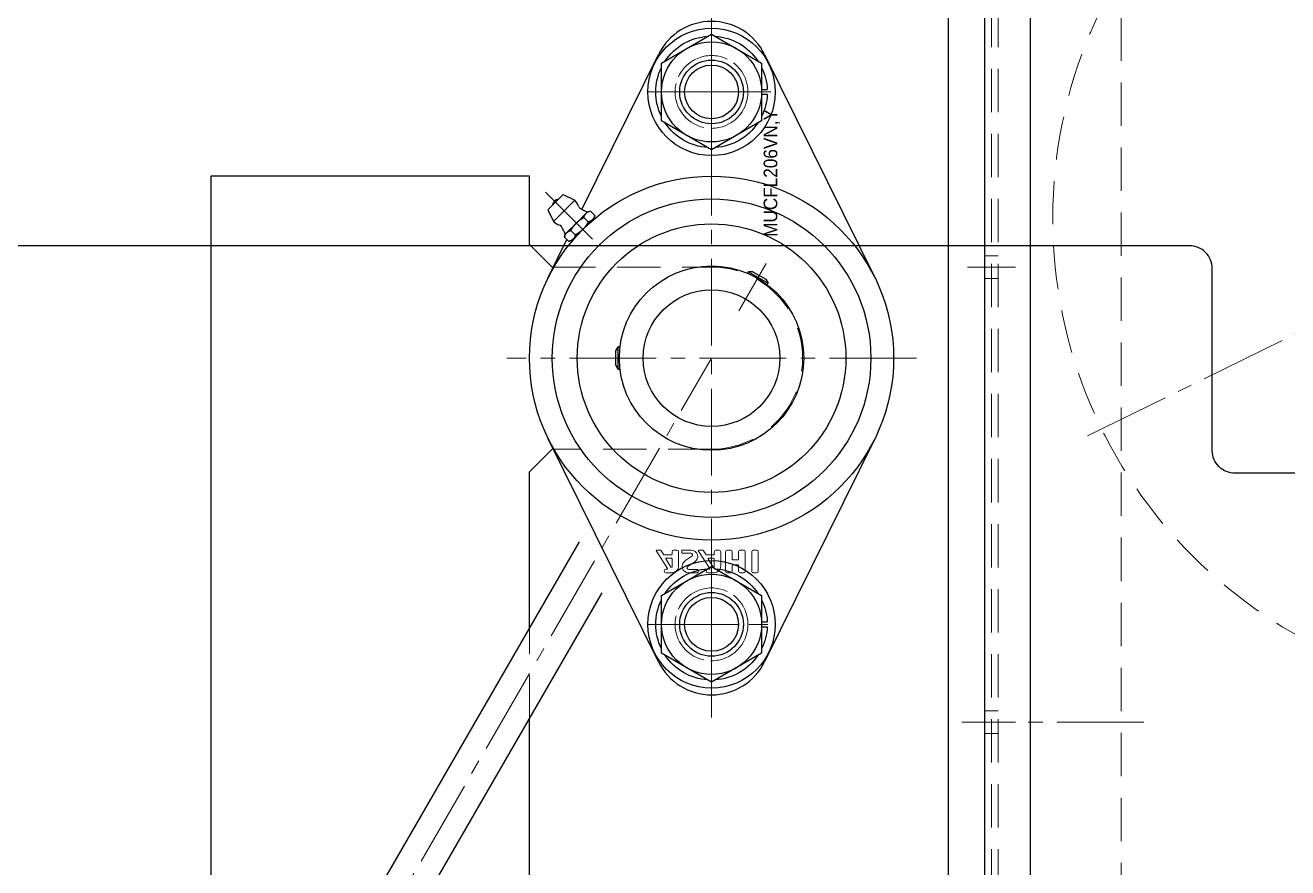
# Model space of a CAD drawing. Header units: millimetres. Extents: x 0 to 51411, y 0 to 16902.
# Drawn here: x 1604.9 to 1882.3, y 15548.9 to 15734.1 of the extents above; entities that cross this region are included whole.
import ezdxf

# ---------------------------------------------------------------- set-up
doc = ezdxf.new("R2010")
doc.units = ezdxf.units.MM
doc.linetypes.add('CENTER2', pattern=[28.575, 19.05, -3.175, 3.175, -3.175])
doc.linetypes.add('HIDDEN2', pattern=[4.7625, 3.175, -1.5875])
for name, color, linetype, lineweight in [('01_外形線', 7, 'Continuous', 25), ('03_かくれ線', 6, 'HIDDEN2', 13), ('04_中心線', 1, 'CENTER2', 9)]:
    doc.layers.add(name, color=color, linetype=linetype, lineweight=lineweight)
doc.layers.add('10_補助線', color=8, linetype='Continuous', lineweight=13, plot=False)
doc.styles.get("Standard").update_dxf_attribs({"font": 'arial.ttf'})

# ---------------------------------------------------------------- blocks, each defined once
blk = doc.blocks.new('*U1372')
at = {"layer": '04_中心線', "color": 0, "linetype": 'CENTER2', "transparency": 16777216}
blk.add_line((0, -108.5), (0, -21), dxfattribs=at)

msp = doc.modelspace()

# ---------------------------------------------------------------- linework, layer by layer
at = {"layer": '01_外形線'}
for p, q in [((1815.697, 15795.911), (1815.697, 15365.911)), ((1825.672, 15792.911), (1825.672, 15368.911)), ((1727.222, 15693.595), (1744.04, 15727.665)), ((1767.354, 15727.665), (1791.565, 15678.616)), ((1715.697, 15700.911), (1645.697, 15700.911)), ((1645.697, 15700.911), (1645.697, 15500.385)), ((1715.697, 15685.911), (1715.697, 15700.911)), ((1723.099, 15696.902), (1719.705, 15693.508)), ((1725.645, 15695.63), (1720.978, 15690.963)), ((1723.099, 15696.902), (1725.645, 15695.63)), ((1719.705, 15693.508), (1720.978, 15690.963)), ((1725.998, 15690.609), (1728.142, 15692.753)), ((1728.142, 15692.753), (1728.473, 15693.084)), ((1728.473, 15693.084), (1729.077, 15693.246)), ((1730.049, 15692.274), (1729.077, 15693.246)), ((1723.855, 15688.466), (1725.998, 15690.609)), ((1729.556, 15691.338), (1727.412, 15689.195)), ((1727.648, 15691.817), (1728.62, 15690.845)), ((1729.887, 15691.67), (1729.556, 15691.338)), ((1729.658, 15691.44), (1729.747, 15691.351)), ((1729.887, 15691.67), (1730.049, 15692.274)), ((1719.828, 15678.616), (1723.942, 15686.95)), ((1723.523, 15688.134), (1723.362, 15687.53)), ((1723.362, 15687.53), (1724.334, 15686.558)), ((1723.523, 15688.134), (1723.855, 15688.466)), ((1724.79, 15688.959), (1725.763, 15687.987)), ((1725.269, 15687.052), (1724.938, 15686.72)), ((1725.167, 15686.95), (1725.257, 15686.861)), ((1727.412, 15689.195), (1725.269, 15687.052)), ((1720.697, 15680.911), (1715.697, 15685.911)), ((1724.938, 15686.72), (1724.334, 15686.558)), ((1763.579, 15679.564), (1763.782, 15679.914)), ((1763.782, 15679.914), (1768.112, 15677.414)), ((1764.782, 15679.914), (1763.782, 15679.914)), ((1764.782, 15679.914), (1767.612, 15678.28)), ((1767.612, 15678.28), (1768.112, 15677.414)), ((1767.909, 15677.064), (1768.112, 15677.414)), ((1734.697, 15662.545), (1735.197, 15663.411)), ((1734.697, 15659.277), (1734.697, 15662.545)), ((1735.197, 15658.411), (1735.197, 15663.411)), ((1735.602, 15663.411), (1735.197, 15663.411)), ((1734.697, 15659.277), (1735.197, 15658.411)), ((1735.602, 15658.411), (1735.197, 15658.411)), ((1744.04, 15594.157), (1719.828, 15643.206)), ((1791.565, 15643.206), (1767.354, 15594.157)), ((1715.697, 15635.911), (1720.697, 15640.911)), ((1715.697, 15601.629), (1715.697, 15635.911)), ((1715.697, 15372.786), (1715.697, 15581.629))]:
    msp.add_line(p, q, dxfattribs=at)
for points in [[(1815.697, 15800.911), (1815.697, 15270.911), (1545.697, 15270.911), (1545.697, 15790.911), (1555.697, 15800.911), (1815.697, 15800.911)], [(1807.697, 15792.911), (1807.697, 15278.911), (1553.697, 15278.911), (1553.697, 15792.911), (1807.697, 15792.911)], [(1744.697, 15725.762), (1755.697, 15732.112)], [(1755.697, 15732.112), (1766.697, 15725.762)], [(1744.697, 15713.06), (1744.697, 15725.762)], [(1766.697, 15725.762), (1766.697, 15713.06)], [(1766.697, 15719.936), (1767.936, 15719.936)], [(1766.697, 15718.886), (1767.936, 15718.886)], [(1755.697, 15706.709), (1744.697, 15713.06)], [(1766.697, 15713.06), (1755.697, 15706.709)], [(1726.61, 15620.531), (1656.617, 15499.299)], [(1744.697, 15608.762), (1755.697, 15615.112)], [(1755.697, 15615.112), (1766.697, 15608.762)], [(1665.277, 15494.299), (1731.673, 15609.3)], [(1744.697, 15596.06), (1744.697, 15608.762)], [(1766.697, 15608.762), (1766.697, 15596.06)], [(1766.697, 15602.936), (1767.936, 15602.936)], [(1766.697, 15601.886), (1767.936, 15601.886)], [(1755.697, 15589.709), (1744.697, 15596.06)], [(1766.697, 15596.06), (1755.697, 15589.709)]]:
    msp.add_lwpolyline(points, dxfattribs=at)
for points in [[(1745.528, 15726.242, -0.2318694), (1754.865, 15731.633)], [(1756.528, 15731.633, -0.2318694), (1765.865, 15726.242)], [(1744.697, 15714.02, -0.2318694), (1744.697, 15724.802)], [(1766.697, 15724.802, -0.103572), (1767.936, 15719.936)], [(1767.936, 15718.886, -0.103572), (1766.697, 15714.02)], [(1754.865, 15707.189, -0.2318694), (1745.528, 15712.58)], [(1765.865, 15712.58, -0.2318694), (1756.528, 15707.189)], [(1745.528, 15609.242, -0.2318694), (1754.865, 15614.633)], [(1756.528, 15614.633, -0.2318694), (1765.865, 15609.242)], [(1744.697, 15597.02, -0.2318694), (1744.697, 15607.802)], [(1766.697, 15607.802, -0.103572), (1767.936, 15602.936)], [(1767.936, 15601.886, -0.103572), (1766.697, 15597.02)], [(1754.865, 15590.189, -0.2318694), (1745.528, 15595.58)], [(1765.865, 15595.58, -0.2318694), (1756.528, 15590.189)]]:
    msp.add_lwpolyline(points, format="xyb", dxfattribs=at)
at = {"layer": '01_外形線', "color": 4}
msp.add_lwpolyline([(2002.868, 15385.604), (2202.818, 15585.554, 0.1989124), (2203.697, 15587.675), (2203.697, 15685.604), (1950.697, 15685.604, 0.4142136), (1945.697, 15680.604), (1945.697, 15640.604, -0.4142136), (1940.697, 15635.604), (1870.697, 15635.604, -0.4142136), (1865.697, 15640.604), (1865.697, 15680.604, 0.4142136), (1860.697, 15685.604), (1537.697, 15685.604), (1537.697, 15385.604)], format="xyb", close=True, dxfattribs=at)
at = {"layer": '01_外形線'}
for centre, radius in [((1755.697, 15719.411), 14), ((1755.697, 15719.411), 11), ((1755.697, 15719.411), 7), ((1755.697, 15719.411), 5.918), ((1755.697, 15660.911), 40), ((1755.697, 15660.911), 35), ((1755.697, 15660.911), 29.508), ((1755.697, 15660.911), 29.508), ((1755.697, 15660.911), 20.25), ((1755.697, 15660.911), 15), ((1755.697, 15602.411), 14), ((1755.697, 15602.411), 11), ((1755.697, 15602.411), 7), ((1755.697, 15602.411), 5.918)]:
    msp.add_circle(centre, radius, dxfattribs=at)
for centre, radius, start, end in [((1755.697, 15721.911), 13, 26.27136, 153.72864), ((1722.312, 15694.295), 1.588, 99.19606, 170.80394), ((1723.311, 15693.296), 3.3, 17.51297, 45), ((1727.221, 15694.53), 0.8, 197.51297, 236.34664), ((1730.103, 15698.859), 6, 236.34664, 254.23902), ((1723.311, 15693.296), 3.3, 225, 252.48703), ((1722.077, 15689.386), 0.8, 33.65336, 72.48703), ((1717.749, 15686.505), 6, 15.76098, 33.65336), ((1755.697, 15599.911), 13, 206.27136, 333.72864)]:
    msp.add_arc(centre, radius, start, end, dxfattribs=at)
for points, weights in [([(1727.648, 15691.817), (1727.81, 15692.421), (1728.142, 15692.753)], [1.06657306684, 1.07194812406, 1]), ([(1728.142, 15692.753), (1728.473, 15693.084), (1729.077, 15693.246)], [1, 1.07194812406, 1.06657306684]), ([(1724.79, 15688.959), (1725.335, 15689.946), (1725.998, 15690.609)], [1.06657306684, 1.07194812406, 1]), ([(1725.998, 15690.609), (1726.661, 15691.272), (1727.648, 15691.817)], [1, 1.07194812406, 1.06657306684]), ([(1728.62, 15690.845), (1728.076, 15689.858), (1727.412, 15689.195)], [1.06657306684, 1.07194812406, 1]), ([(1729.556, 15691.338), (1729.224, 15691.007), (1728.62, 15690.845)], [1, 1.07194812406, 1.06657306684]), ([(1730.049, 15692.274), (1729.887, 15691.67), (1729.556, 15691.338)], [1.06657306684, 1.07194812406, 1]), ([(1723.362, 15687.53), (1723.523, 15688.134), (1723.855, 15688.466)], [1.06657306684, 1.07194812406, 1]), ([(1723.855, 15688.466), (1724.187, 15688.798), (1724.79, 15688.959)], [1, 1.07194812406, 1.06657306684]), ([(1725.269, 15687.052), (1724.938, 15686.72), (1724.334, 15686.558)], [1, 1.07194812406, 1.06657306684]), ([(1725.763, 15687.987), (1725.601, 15687.383), (1725.269, 15687.052)], [1.06657306684, 1.07194812406, 1]), ([(1727.412, 15689.195), (1726.749, 15688.532), (1725.763, 15687.987)], [1, 1.07194812406, 1.06657306684])]:
    msp.add_rational_spline(points, weights, degree=2, dxfattribs=at)
at = {"layer": '03_かくれ線', "ltscale": 3}
for p, q in [((1817.172, 15795.911), (1817.172, 15365.911)), ((1818.672, 15795.911), (1818.672, 15365.911)), ((1845.672, 15792.911), (1845.672, 15368.911)), ((1715.697, 15581.629), (1715.697, 15601.629))]:
    msp.add_line(p, q, dxfattribs=at)
at = {"layer": '03_かくれ線'}
for p, q in [((1818.697, 15683.411), (1815.697, 15683.411)), ((1818.697, 15678.411), (1815.697, 15678.411)), ((1818.697, 15583.411), (1815.697, 15583.411)), ((1818.697, 15578.411), (1815.697, 15578.411))]:
    msp.add_line(p, q, dxfattribs=at)
at = {"layer": '03_かくれ線', "ltscale": 3}
msp.add_lwpolyline([(1720.697, 15680.911), (1755.697, 15680.911, -1), (1755.697, 15640.911), (1720.697, 15640.911)], format="xyb", dxfattribs=at)
at = {"layer": '03_かくれ線', "ltscale": 3, "transparency": 33554495}
msp.add_circle((1935.665, 15691.614), 105, dxfattribs=at)
at = {"layer": '03_かくれ線'}
for centre in [(1755.697, 15719.411), (1755.697, 15602.411)]:
    msp.add_circle(centre, 8, dxfattribs=at)
at = {"layer": '03_かくれ線', "ltscale": 3}
for centre in [(1755.697, 15719.411), (1755.697, 15602.411)]:
    msp.add_circle(centre, 8, dxfattribs=at)
at = {"layer": '04_中心線'}
for p, q in [((1755.697, 15739.911), (1755.697, 15581.911)), ((1768.697, 15719.411), (1742.697, 15719.411)), ((1768.697, 15719.411), (1742.697, 15719.411)), ((1729.534, 15687.074), (1719.21, 15697.397)), ((1767.697, 15681.695), (1761.697, 15671.303)), ((1822.447, 15680.911), (1811.947, 15680.911)), ((1620.447, 15426.651), (1755.697, 15660.911)), ((1800.697, 15660.911), (1710.697, 15660.911)), ((1742.697, 15602.411), (1768.697, 15602.411)), ((1742.697, 15602.411), (1768.697, 15602.411)), ((1850.672, 15580.911), (1810.697, 15580.911)), ((1822.447, 15580.911), (1811.947, 15580.911))]:
    msp.add_line(p, q, dxfattribs=at)
for points in [[(1755.697, 15705.411), (1755.697, 15733.411)], [(1755.697, 15705.411), (1755.697, 15733.411)], [(1741.697, 15719.411), (1769.697, 15719.411)], [(1755.697, 15588.411), (1755.697, 15616.411)], [(1755.697, 15588.411), (1755.697, 15616.411)], [(1741.697, 15602.411), (1769.697, 15602.411)], [(1741.697, 15602.411), (1769.697, 15602.411)]]:
    msp.add_lwpolyline(points, dxfattribs=at)
at = {"layer": '10_補助線'}
for p, q in [((1746.025, 15614.673), (1743.58, 15618.514)), ((1743.701, 15618.735), (1744.321, 15618.735)), ((1744.618, 15618.576), (1745.205, 15617.695)), ((1745.264, 15617.662), (1746.869, 15617.662)), ((1747.012, 15617.805), (1747.012, 15618.376)), ((1747.369, 15618.734), (1748.083, 15618.734)), ((1748.441, 15618.376), (1748.441, 15615.162)), ((1749.155, 15618.591), (1749.155, 15618.162)), ((1751.222, 15618.734), (1749.298, 15618.734)), ((1749.298, 15618.019), (1751.19, 15618.019)), ((1755.31, 15614.673), (1752.866, 15618.514)), ((1752.986, 15618.734), (1753.607, 15618.734)), ((1753.904, 15618.575), (1754.491, 15617.694)), ((1754.55, 15617.662), (1756.155, 15617.662)), ((1756.298, 15617.805), (1756.298, 15618.376)), ((1756.655, 15618.734), (1757.369, 15618.734)), ((1757.726, 15618.376), (1757.726, 15615.162)), ((1758.798, 15614.091), (1758.798, 15618.376)), ((1759.155, 15618.734), (1759.869, 15618.734)), ((1760.226, 15618.376), (1760.226, 15616.734)), ((1761.655, 15616.734), (1761.655, 15618.376)), ((1762.012, 15618.734), (1762.726, 15618.734)), ((1763.083, 15618.376), (1763.083, 15614.091)), ((1764.512, 15618.376), (1764.512, 15614.091)), ((1765.583, 15618.734), (1764.869, 15618.734)), ((1765.941, 15614.091), (1765.941, 15618.376)), ((1746.747, 15615.009), (1745.648, 15616.84)), ((1745.71, 15616.948), (1746.869, 15616.948)), ((1747.012, 15616.805), (1747.012, 15615.083)), ((1751.388, 15617.365), (1749.866, 15616.351)), ((1750.493, 15615.102), (1752.015, 15616.116)), ((1756.032, 15615.009), (1754.934, 15616.84)), ((1754.995, 15616.948), (1756.155, 15616.948)), ((1756.298, 15616.805), (1756.298, 15615.083)), ((1760.226, 15615.376), (1760.226, 15614.091)), ((1760.369, 15616.591), (1761.512, 15616.591)), ((1761.512, 15615.519), (1760.369, 15615.519)), ((1761.655, 15614.091), (1761.655, 15615.376)), ((1745.305, 15614.087), (1745.305, 15614.202)), ((1745.662, 15614.563), (1745.964, 15614.563)), ((1747.012, 15613.734), (1745.662, 15613.734)), ((1750.659, 15613.734), (1752.583, 15613.734)), ((1752.583, 15614.448), (1750.692, 15614.448)), ((1752.726, 15613.876), (1752.726, 15614.305)), ((1754.591, 15614.091), (1754.591, 15614.206)), ((1754.948, 15614.563), (1755.25, 15614.563)), ((1756.298, 15613.734), (1754.948, 15613.734)), ((1759.869, 15613.734), (1759.155, 15613.734)), ((1762.726, 15613.734), (1762.012, 15613.734)), ((1764.869, 15613.734), (1765.583, 15613.734))]:
    msp.add_line(p, q, dxfattribs=at)
for centre, radius, start, end in [((1743.701, 15618.591), 0.143, 90, 212.47119), ((1744.321, 15618.377), 0.357, 33.69007, 90), ((1745.264, 15617.735), 0.0714, 213.69007, 270), ((1746.869, 15617.805), 0.143, 270, 0), ((1747.369, 15618.376), 0.357, 90, 180), ((1748.083, 15618.376), 0.357, 0, 90), ((1749.298, 15618.591), 0.143, 90, 180), ((1749.298, 15618.162), 0.143, 180, 270), ((1751.19, 15617.662), 0.357, 303.69007, 90), ((1751.222, 15617.305), 1.429, 303.69007, 90), ((1752.986, 15618.591), 0.143, 90, 212.47119), ((1753.607, 15618.376), 0.357, 33.69007, 90), ((1754.55, 15617.734), 0.0714, 213.69007, 270), ((1756.155, 15617.805), 0.143, 270, 0), ((1756.655, 15618.376), 0.357, 90, 180), ((1757.369, 15618.376), 0.357, 0, 90), ((1759.155, 15618.376), 0.357, 90, 180), ((1759.869, 15618.376), 0.357, 0, 90), ((1762.012, 15618.376), 0.357, 90, 180), ((1762.726, 15618.376), 0.357, 0, 90), ((1764.869, 15618.376), 0.357, 90, 180), ((1765.583, 15618.376), 0.357, 0, 90), ((1745.71, 15616.876), 0.0714, 90, 210.96376), ((1746.869, 15615.083), 0.143, 210.96376, 0), ((1746.869, 15616.805), 0.143, 0, 90), ((1747.012, 15615.162), 1.429, 270, 0), ((1750.659, 15615.162), 1.429, 123.69007, 270), ((1750.692, 15614.805), 0.357, 123.69007, 270), ((1754.995, 15616.876), 0.0714, 90, 210.96376), ((1756.155, 15615.083), 0.143, 210.96376, 0), ((1756.155, 15616.805), 0.143, 0, 90), ((1756.298, 15615.162), 1.429, 270, 0), ((1760.369, 15616.734), 0.143, 180, 270), ((1760.369, 15615.376), 0.143, 90, 180), ((1761.512, 15616.734), 0.143, 270, 0), ((1761.512, 15615.376), 0.143, 0, 90), ((1745.662, 15614.206), 0.357, 90, 180), ((1745.662, 15614.091), 0.357, 180, 270), ((1745.964, 15614.634), 0.0714, 270, 32.47119), ((1752.583, 15614.305), 0.143, 0, 90), ((1752.583, 15613.876), 0.143, 270, 0), ((1754.948, 15614.206), 0.357, 90, 180), ((1754.948, 15614.091), 0.357, 180, 270), ((1755.25, 15614.634), 0.0714, 270, 32.47119), ((1759.155, 15614.091), 0.357, 180, 270), ((1759.869, 15614.091), 0.357, 270, 0), ((1762.012, 15614.091), 0.357, 180, 270), ((1762.726, 15614.091), 0.357, 270, 0), ((1764.869, 15614.091), 0.357, 180, 270), ((1765.583, 15614.091), 0.357, 270, 0)]:
    msp.add_arc(centre, radius, start, end, dxfattribs=at)

# ---------------------------------------------------------------- block references
at = {"layer": '04_中心線', "linetype": 'CENTER2', "transparency": 33554495, "rotation": 296.1453430099988}
msp.add_blockref('*U1372', (1935.665, 15691.614), dxfattribs=at)

# ---------------------------------------------------------------- texts
at = {"layer": '10_補助線', "width": 0.9}
msp.add_text('MUCFL206VN,Y', height=3, rotation=90, dxfattribs=at).set_placement((1770.145, 15687.565))

doc.saveas('drawing.dxf')
